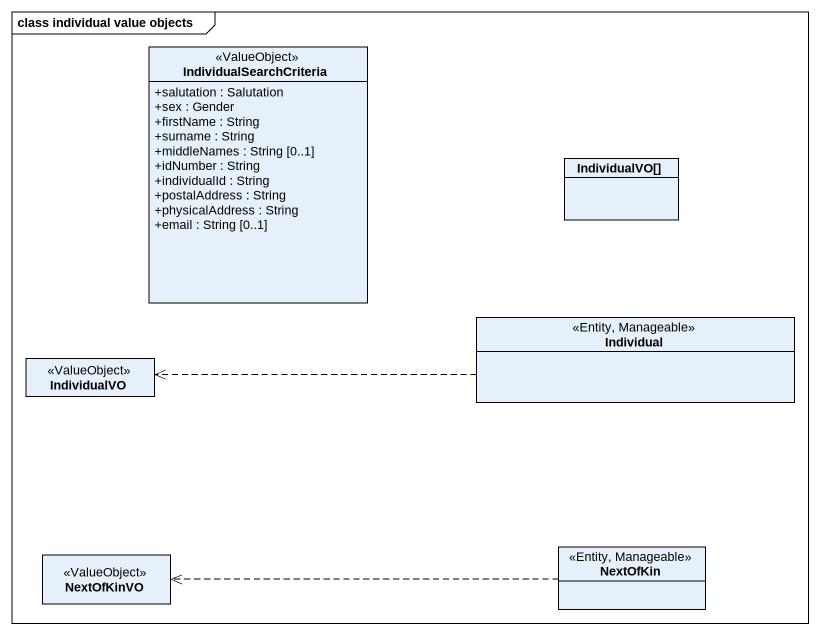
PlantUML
@startuml
mainframe class individual value objects
hide circle
hide empty members
skinparam classAttributeIconSize 0
class IndividualSearchCriteria <<ValueObject>> {
  +salutation : Salutation
  +sex : Gender
  +firstName : String
  +surname : String
  +middleNames : String [0..1]
  +idNumber : String
  +individualId : String
  +postalAddress : String
  +physicalAddress : String
  +email : String [0..1]
}
class "IndividualVO[]" as IndividualVO
class Individual <<Entity, Manageable>>
class "IndividualVO" as IndividualVO_2 <<ValueObject>>
class NextOfKinVO <<ValueObject>>
class NextOfKin <<Entity, Manageable>>
Individual .left.> IndividualVO_2
NextOfKin .left.> NextOfKinVO
@enduml
